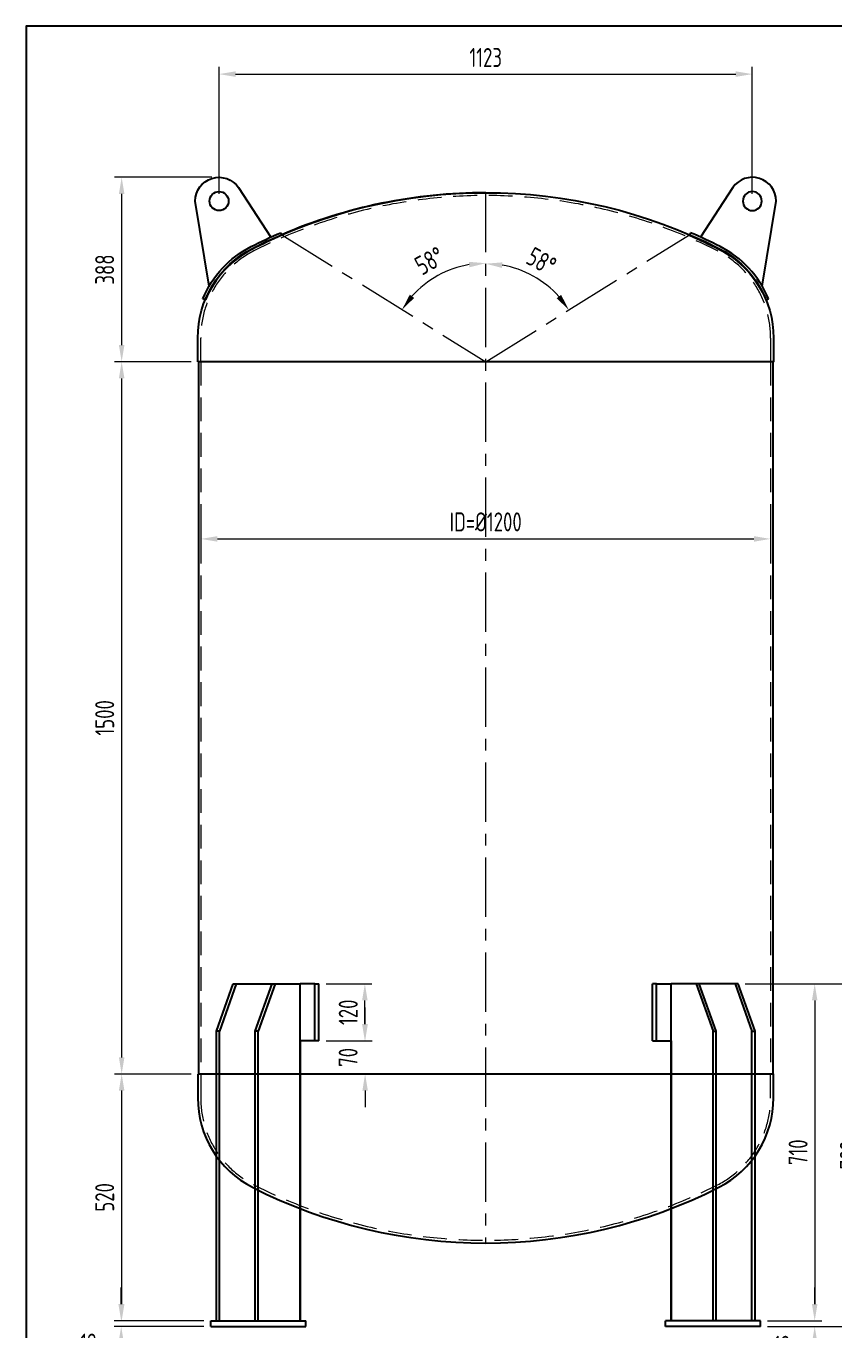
# Model space of a CAD drawing. Header units: millimetres. Extents: x -46397 to 283259, y -8690 to 23983.
# Drawn here: x 109422 to 111125, y 145 to 2893 of the extents above; entities that cross this region are included whole.
import ezdxf

# ---------------------------------------------------------------- set-up
doc = ezdxf.new("R2010")
doc.units = ezdxf.units.MM
doc.linetypes.add('CENTER', pattern=[2, 1.25, -0.25, 0.25, -0.25])
doc.linetypes.add('HIDDENX2', pattern=[0.75, 0.5, -0.25])
doc.layers.get('Defpoints').update_dxf_attribs({"lineweight": 0})
for name, color, linetype, lineweight in [('Dtext', 255, 'Continuous', 20), ('DUONGCHINH', 7, 'Continuous', 25), ('DUONGTAM', 1, 'CENTER', 0), ('PHANTOM 2', 8, 'Continuous', 0)]:
    doc.layers.add(name, color=color, linetype=linetype, lineweight=lineweight)
doc.styles.add('Chu va so', font='arial.ttf')
doc.styles.add('GHI CHÚ 1', font='isocp_IV25.ttf', dxfattribs={"width": 0.8})
doc.styles.add('TCVN', font='arial.ttf')
doc.dimstyles.new('1-30SCALE', dxfattribs={"dimtxt": 75, "dimasz": 75, "dimexe": 37.5, "dimexo": 30, "dimgap": 30, "dimtad": 1, "dimtoh": 1, "dimdec": 0, "dimdsep": 46, "dimtxsty": 'GHI CHÚ 1', "dimcen": 0.09, "dimclrd": 256, "dimclre": 256, "dimclrt": 2, "dimadec": 0, "dimazin": 0, "dimtfac": 1, "dimtdec": 0, "dimtofl": 0, "dimtmove": 0, "dimatfit": 3, "dimfxl": 1, "dimlwd": 0, "dimlwe": 0, "dimarcsym": 0})
doc.dimstyles.new('1-30SCALE$2', dxfattribs={"dimtxt": 75, "dimasz": 75, "dimexe": 37.5, "dimexo": 30, "dimgap": 30, "dimtad": 1, "dimtoh": 1, "dimdec": 0, "dimdsep": 46, "dimtxsty": 'GHI CHÚ 1', "dimcen": 0.09, "dimclrd": 256, "dimclre": 256, "dimclrt": 2, "dimadec": 0, "dimazin": 0, "dimtfac": 1, "dimtdec": 0, "dimtofl": 0, "dimtmove": 0, "dimatfit": 3, "dimfxl": 1, "dimlwd": 0, "dimlwe": 0, "dimarcsym": 0})

# ---------------------------------------------------------------- blocks, each defined once
blk = doc.blocks.new('A$C38c89247')
at = {"layer": 'DUONGCHINH', "color": 6, "extrusion": (2.28848e-17, 1, 0)}
for p, q in [((-518.1, 2321.4), (-450.3, 2217)), ((522.8, 2321.4), (455, 2217)), ((-580.1, 2113.7), (-609.2, 2293)), ((584.7, 2113.7), (613.9, 2293)), ((-429, 2226.4), (-426.6, 2220.9)), ((433.7, 2226.4), (431.3, 2220.9)), ((-587.6, 2085.1), (-593.2, 2087.4)), ((592.3, 2085.1), (597.9, 2087.4))]:
    blk.add_line(p, q, dxfattribs=at)
at = {"layer": 'DUONGCHINH', "color": 6}
blk.add_circle((-559.2, 2293), 20, dxfattribs=at)
at = {"layer": 'DUONGCHINH', "color": 6, "extrusion": (0, 0, -1)}
blk.add_circle((-563.9, 2293), 20, dxfattribs=at)
for centre, radius, start, end in [((559.2, 2293), 50, 0, 145.339), ((-2.3, 1223.2), 1092, 63.1244, 66.7346), ((-2.3, 1223.2), 1086, 113.2654, 116.8756), ((393.7, 2004.6), 216, 22.5249, 63.1244), ((-398.3, 2004.6), 210, 116.8756, 157.4751)]:
    blk.add_arc(centre, radius, start, end, dxfattribs=at)
at = {"layer": 'DUONGCHINH', "color": 6}
for centre, radius, start, end in [((563.9, 2293), 50, 0, 145.339), ((2.3, 1223.2), 1092, 63.1244, 66.7346), ((2.3, 1223.2), 1086, 113.2654, 116.8756), ((-393.7, 2004.6), 210, 116.8756, 157.4751), ((398.3, 2004.6), 216, 22.5249, 63.1244)]:
    blk.add_arc(centre, radius, start, end, dxfattribs=at)
blk = doc.blocks.new('A$C84ccd93c')
at = {"color": 3, "linetype": 'HIDDENX2', "lineweight": 0, "ltscale": 100, "extrusion": (6.89019e-16, 1, 0)}
for p, q in [((-597.7, 1954.6), (-597.7, 454.6)), ((602.3, 1954.6), (602.3, 454.6))]:
    blk.add_line(p, q, dxfattribs=at)
at = {"color": 3, "linetype": 'HIDDENX2', "lineweight": 0, "ltscale": 100}
for points in [[(-597.7, 1954.6), (-597.7, 2004.6, -0.284518), (-486, 2187.9, -0.238987), (490.7, 2187.9, -0.284518), (602.3, 2004.6), (602.3, 1954.6)], [(-597.7, 454.6), (-597.7, 404.6, 0.284518), (-486, 221.3, 0.238987), (490.7, 221.3, 0.284518), (602.3, 404.6), (602.3, 454.6)]]:
    blk.add_lwpolyline(points, format="xyb", dxfattribs=at)
at = {"layer": 'DUONGCHINH', "color": 2, "ltscale": 10, "extrusion": (6.89019e-16, 1, 0)}
for p, q in [((607.3, 1954.6), (-602.7, 1954.6)), ((-602.7, 1954.6), (-602.7, 454.6)), ((607.3, 1954.6), (607.3, 454.6)), ((607.3, 454.6), (-602.7, 454.6))]:
    blk.add_line(p, q, dxfattribs=at)
at = {"layer": 'DUONGCHINH', "color": 2, "ltscale": 10}
for points in [[(-603.7, 1954.6), (-603.7, 2004.6, -0.28449), (-488.7, 2193.3, -0.238987), (493.4, 2193.3, -0.28449), (608.3, 2004.6), (608.3, 1954.6)], [(-603.7, 454.6), (-603.7, 404.6, 0.28449), (-488.7, 216, 0.238987), (493.4, 216, 0.28449), (608.3, 404.6), (608.3, 454.6)]]:
    blk.add_lwpolyline(points, format="xyb", close=True, dxfattribs=at)
at = {"layer": 'DUONGTAM', "ltscale": 100}
blk.add_line((2.3, 2310.6), (2.3, 98.6), dxfattribs=at)
blk = doc.blocks.new('sd2-5')
at = {"layer": 'DUONGCHINH', "ltscale": 10, "extrusion": (6.89019e-16, 1, 0)}
for p, q in [((-188.1, 621.6), (-152.7, 721.6)), ((-146.4, 721.6), (-181.7, 621.6)), ((-152.7, 721.6), (-146.7, 721.6)), ((-146.7, 721.6), (-145.8, 721.6)), ((-145.8, 721.6), (-134.5, 721.6)), ((-134.5, 721.6), (-71, 721.6)), ((-106.1, 621.6), (-70.7, 721.6)), ((-64.4, 721.6), (-99.7, 621.6)), ((-71, 721.6), (-64.6, 721.6)), ((-64.6, 721.6), (-11.6, 721.6)), ((19.3, 721.6), (-11.6, 721.6)), ((-11.3, 12), (-11.3, 721.6)), ((19.3, 721.6), (27.9, 721.6)), ((19.3, 601.6), (19.3, 721.6)), ((27.9, 601.6), (27.9, 721.6)), ((-188.1, 12), (-188.1, 621.6)), ((-181.7, 621.6), (-188.1, 621.6)), ((-181.7, 12), (-181.7, 621.6)), ((-106.1, 12), (-106.1, 621.6)), ((-99.7, 621.6), (-106.1, 621.6)), ((-99.7, 12), (-99.7, 621.6)), ((19.3, 601.6), (-11.6, 601.6)), ((-11.3, 601.6), (-11.3, 12)), ((27.9, 601.6), (19.3, 601.6)), ((-199.7, 12), (0, 12)), ((-199.7, 0), (-199.7, 12)), ((-199.7, 0), (0, 0)), ((0, 12), (0.3, 12)), ((0, 0), (0.3, 0)), ((0.3, 0), (0.3, 12))]:
    blk.add_line(p, q, dxfattribs=at)
blk = doc.blocks.new('*D436')
at = {"layer": 'Defpoints', "color": 0, "transparency": 16777216}
for p in [(110389.4, 2542.1, -1.5), (109959.9, 2453.6, -1.5), (110320.6, 2381.9), (110389.4, 2186.1, -1.5), (110389.4, 330.1, -1.5)]:
    blk.add_point(p, dxfattribs=at)
at = {"layer": 'PHANTOM 2', "linetype": 'Continuous', "lineweight": 0, "transparency": 16777216}
blk.add_arc((110389.4, 2186.1), 207.5, 99.6748, 138.4091, dxfattribs=at)
at = {"layer": 'PHANTOM 2', "transparency": 16777216}
for points in [[(110354, 2396.5), (110355, 2384.9), (110389.4, 2393.6)], [(110238.8, 2320.4), (110229.5, 2327.3), (110213.2, 2295.8)]]:
    blk.add_solid(points, dxfattribs=at)
at = {"layer": 'PHANTOM 2', "color": 2, "transparency": 16777216, "insert": (110271.3, 2398.8), "char_height": 40, "attachment_point": 5, "rotation": 29.042, "style": 'GHI CHÚ 1'}
blk.add_mtext('58°', dxfattribs=at)
blk = doc.blocks.new('*D437')
at = {"layer": 'Defpoints', "color": 0, "transparency": 16777216}
for p in [(110389.4, 2542.1, -1.5), (110818.8, 2453.6, -1.5), (110518.5, 2347.1), (110389.4, 2186.1, -1.5), (110389.4, 330.1, -1.5)]:
    blk.add_point(p, dxfattribs=at)
at = {"layer": 'PHANTOM 2', "linetype": 'Continuous', "lineweight": 0, "transparency": 16777216}
blk.add_arc((110389.4, 2186.1), 206.4, 41.6428, 80.2733, dxfattribs=at)
at = {"layer": 'PHANTOM 2', "transparency": 16777216}
for points in [[(110423.7, 2383.7), (110424.7, 2395.4), (110389.4, 2392.5)], [(110548.3, 2326.8), (110538.9, 2319.8), (110564.6, 2295.2)]]:
    blk.add_solid(points, dxfattribs=at)
at = {"layer": 'PHANTOM 2', "color": 2, "transparency": 16777216, "insert": (110506.9, 2397.8), "char_height": 40, "attachment_point": 5, "rotation": 330.958, "style": 'GHI CHÚ 1'}
blk.add_mtext('58°', dxfattribs=at)
blk = doc.blocks.new('*D439')
at = {"layer": 'Defpoints', "color": 0, "transparency": 16777216}
for p in [(110950.9, 2791.8), (109827.8, 2524.5, -1.5), (110950.9, 2524.5, -1.5)]:
    blk.add_point(p, dxfattribs=at)
at = {"layer": 'PHANTOM 2', "linetype": 'Continuous', "lineweight": 0, "transparency": 16777216}
for p, q in [((109827.8, 2539.5), (109827.8, 2806.8)), ((110950.9, 2539.5), (110950.9, 2806.8)), ((109862.8, 2791.8), (110915.9, 2791.8))]:
    blk.add_line(p, q, dxfattribs=at)
at = {"layer": 'PHANTOM 2', "transparency": 16777216}
for points in [[(109862.8, 2797.7), (109862.8, 2786), (109827.8, 2791.8)], [(110915.9, 2797.7), (110915.9, 2786), (110950.9, 2791.8)]]:
    blk.add_solid(points, dxfattribs=at)
at = {"layer": 'PHANTOM 2', "color": 2, "transparency": 16777216, "insert": (110389.4, 2826.8), "char_height": 40, "attachment_point": 5, "style": 'GHI CHÚ 1'}
blk.add_mtext('1123', dxfattribs=at)
blk = doc.blocks.new('*D440')
at = {"layer": 'Defpoints', "color": 0, "transparency": 16777216}
for p in [(109621.8, 166.5), (109810.5, 166.5, -1.5), (109810.5, 154.5, -1.5)]:
    blk.add_point(p, dxfattribs=at)
at = {"layer": 'PHANTOM 2', "linetype": 'Continuous', "lineweight": 0, "transparency": 16777216}
for p, q in [((109621.8, 201.5), (109621.8, 236.5)), ((109795.5, 166.5), (109606.8, 166.5)), ((109795.5, 154.5), (109606.8, 154.5)), ((109621.8, 119.5), (109621.8, 84.5)), ((109518.4, 84.5), (109621.8, 84.5))]:
    blk.add_line(p, q, dxfattribs=at)
at = {"layer": 'PHANTOM 2', "transparency": 16777216}
for points in [[(109615.9, 201.5), (109627.6, 201.5), (109621.8, 166.5)], [(109615.9, 119.5), (109627.6, 119.5), (109621.8, 154.5)]]:
    blk.add_solid(points, dxfattribs=at)
at = {"layer": 'PHANTOM 2', "color": 2, "transparency": 16777216, "insert": (109552.6, 119.5), "char_height": 40, "attachment_point": 5, "style": 'GHI CHÚ 1'}
blk.add_mtext('12', dxfattribs=at)
blk = doc.blocks.new('*D441')
at = {"layer": 'Defpoints', "color": 0, "transparency": 16777216}
for p in [(109622.8, 686.1), (109784.4, 686.1, -1.5), (109810.5, 166.5, -1.5)]:
    blk.add_point(p, dxfattribs=at)
at = {"layer": 'PHANTOM 2', "linetype": 'Continuous', "lineweight": 0, "transparency": 16777216}
for p, q in [((109769.4, 686.1), (109607.8, 686.1)), ((109622.8, 201.5), (109622.8, 651.1)), ((109795.5, 166.5), (109607.8, 166.5))]:
    blk.add_line(p, q, dxfattribs=at)
at = {"layer": 'PHANTOM 2', "transparency": 16777216}
for points in [[(109616.9, 651.1), (109628.6, 651.1), (109622.8, 686.1)], [(109616.9, 201.5), (109628.6, 201.5), (109622.8, 166.5)]]:
    blk.add_solid(points, dxfattribs=at)
at = {"layer": 'PHANTOM 2', "color": 2, "transparency": 16777216, "insert": (109587, 426.3), "char_height": 40, "attachment_point": 5, "rotation": 90, "style": 'GHI CHÚ 1'}
blk.add_mtext('520', dxfattribs=at)
blk = doc.blocks.new('*D442')
at = {"layer": 'Defpoints', "color": 0, "transparency": 16777216}
for p in [(109622.8, 2186.1), (109784.4, 2186.1, -1.5), (109784.4, 686.1, -1.5)]:
    blk.add_point(p, dxfattribs=at)
at = {"layer": 'PHANTOM 2', "linetype": 'Continuous', "lineweight": 0, "transparency": 16777216}
for p, q in [((109769.4, 2186.1), (109607.8, 2186.1)), ((109622.8, 721.1), (109622.8, 2151.1)), ((109769.4, 686.1), (109607.8, 686.1))]:
    blk.add_line(p, q, dxfattribs=at)
at = {"layer": 'PHANTOM 2', "transparency": 16777216}
for points in [[(109616.9, 2151.1), (109628.6, 2151.1), (109622.8, 2186.1)], [(109616.9, 721.1), (109628.6, 721.1), (109622.8, 686.1)]]:
    blk.add_solid(points, dxfattribs=at)
at = {"layer": 'PHANTOM 2', "color": 2, "transparency": 16777216, "insert": (109587, 1436.1), "char_height": 40, "attachment_point": 5, "rotation": 90, "style": 'GHI CHÚ 1'}
blk.add_mtext('1500', dxfattribs=at)
blk = doc.blocks.new('*D443')
at = {"layer": 'Defpoints', "color": 0, "transparency": 16777216}
for p in [(109622.8, 2574.5), (109827.8, 2574.5, -1.5), (109784.4, 2186.1, -1.5)]:
    blk.add_point(p, dxfattribs=at)
at = {"layer": 'PHANTOM 2', "linetype": 'Continuous', "lineweight": 0, "transparency": 16777216}
for p, q in [((109812.8, 2574.5), (109607.8, 2574.5)), ((109622.8, 2221.1), (109622.8, 2539.5)), ((109769.4, 2186.1), (109607.8, 2186.1))]:
    blk.add_line(p, q, dxfattribs=at)
at = {"layer": 'PHANTOM 2', "transparency": 16777216}
for points in [[(109616.9, 2539.5), (109628.6, 2539.5), (109622.8, 2574.5)], [(109616.9, 2221.1), (109628.6, 2221.1), (109622.8, 2186.1)]]:
    blk.add_solid(points, dxfattribs=at)
at = {"layer": 'PHANTOM 2', "color": 2, "transparency": 16777216, "insert": (109587, 2380.3), "char_height": 40, "attachment_point": 5, "rotation": 90, "style": 'GHI CHÚ 1'}
blk.add_mtext('388', dxfattribs=at)
blk = doc.blocks.new('*D444')
at = {"layer": 'Defpoints', "color": 0, "transparency": 16777216}
for p in [(110038.2, 756.1, -1.5), (110135.5, 756.1), (110039.9, 686.1, -1.5)]:
    blk.add_point(p, dxfattribs=at)
at = {"layer": 'PHANTOM 2', "linetype": 'Continuous', "lineweight": 0, "transparency": 16777216}
for p, q in [((110135.5, 791.1), (110135.5, 826.1)), ((110053.2, 756.1), (110150.5, 756.1)), ((110054.9, 686.1), (110150.5, 686.1)), ((110135.5, 651.1), (110135.5, 616.1))]:
    blk.add_line(p, q, dxfattribs=at)
at = {"layer": 'PHANTOM 2', "transparency": 16777216}
for points in [[(110129.7, 791.1), (110141.3, 791.1), (110135.5, 756.1)], [(110129.7, 651.1), (110141.3, 651.1), (110135.5, 686.1)]]:
    blk.add_solid(points, dxfattribs=at)
at = {"layer": 'PHANTOM 2', "color": 2, "transparency": 16777216, "insert": (110099.7, 721.1), "char_height": 40, "attachment_point": 5, "rotation": 90, "style": 'GHI CHÚ 1'}
blk.add_mtext('70', dxfattribs=at)
blk = doc.blocks.new('*D445')
at = {"layer": 'Defpoints', "color": 0, "transparency": 16777216}
for p in [(109789.4, 1896.2, -1.5), (110989.4, 1896.2, -1.5), (110989.4, 1813)]:
    blk.add_point(p, dxfattribs=at)
at = {"layer": 'PHANTOM 2', "linetype": 'Continuous', "lineweight": 0, "transparency": 16777216}
for p, q in [((109789.4, 1881.2), (109789.4, 1798)), ((110989.4, 1881.2), (110989.4, 1798)), ((109824.4, 1813), (110954.4, 1813))]:
    blk.add_line(p, q, dxfattribs=at)
at = {"layer": 'PHANTOM 2', "transparency": 16777216}
for points in [[(109824.4, 1818.8), (109824.4, 1807.1), (109789.4, 1813)], [(110954.4, 1818.8), (110954.4, 1807.1), (110989.4, 1813)]]:
    blk.add_solid(points, dxfattribs=at)
at = {"layer": 'PHANTOM 2', "color": 2, "transparency": 16777216, "insert": (110389.4, 1848.8), "char_height": 40, "attachment_point": 5, "style": 'GHI CHÚ 1'}
blk.add_mtext('ID=%%C1200', dxfattribs=at)
blk = doc.blocks.new('*D469')
at = {"layer": 'Defpoints', "color": 0, "transparency": 16777216}
for p in [(110038.2, 876.1, -1.5), (110134.9, 876.1), (110038.2, 756.1, -1.5)]:
    blk.add_point(p, dxfattribs=at)
at = {"layer": 'PHANTOM 2', "linetype": 'Continuous', "lineweight": 0, "transparency": 16777216}
for p, q in [((110053.2, 876.1), (110149.9, 876.1)), ((110134.9, 791.1), (110134.9, 841.1)), ((110053.2, 756.1), (110149.9, 756.1))]:
    blk.add_line(p, q, dxfattribs=at)
at = {"layer": 'PHANTOM 2', "transparency": 16777216}
for points in [[(110129.1, 841.1), (110140.8, 841.1), (110134.9, 876.1)], [(110129.1, 791.1), (110140.8, 791.1), (110134.9, 756.1)]]:
    blk.add_solid(points, dxfattribs=at)
at = {"layer": 'PHANTOM 2', "color": 2, "transparency": 16777216, "insert": (110099.9, 816.1), "char_height": 40, "attachment_point": 5, "rotation": 90, "style": 'GHI CHÚ 1'}
blk.add_mtext('120', dxfattribs=at)
blk = doc.blocks.new('*D470')
at = {"layer": 'Defpoints', "color": 0, "transparency": 16777216}
for p in [(110921.2, 876.1, -1.5), (110968.2, 166.5, -1.5), (111082.3, 166.5)]:
    blk.add_point(p, dxfattribs=at)
at = {"layer": 'PHANTOM 2', "linetype": 'Continuous', "lineweight": 0, "transparency": 16777216}
for p, q in [((110936.2, 876.1), (111097.3, 876.1)), ((111082.3, 841.1), (111082.3, 201.5)), ((110983.2, 166.5), (111097.3, 166.5))]:
    blk.add_line(p, q, dxfattribs=at)
at = {"layer": 'PHANTOM 2', "transparency": 16777216}
for points in [[(111076.4, 841.1), (111088.1, 841.1), (111082.3, 876.1)], [(111076.4, 201.5), (111088.1, 201.5), (111082.3, 166.5)]]:
    blk.add_solid(points, dxfattribs=at)
at = {"layer": 'PHANTOM 2', "color": 2, "transparency": 16777216, "insert": (111047.3, 521.3), "char_height": 40, "attachment_point": 5, "rotation": 90, "style": 'GHI CHÚ 1'}
blk.add_mtext('710', dxfattribs=at)
blk = doc.blocks.new('*D471')
at = {"layer": 'Defpoints', "color": 0, "transparency": 16777216}
for p in [(110968.2, 166.5, -1.5), (110968.2, 154.5, -1.5), (111082.3, 154.5)]:
    blk.add_point(p, dxfattribs=at)
at = {"layer": 'PHANTOM 2', "linetype": 'Continuous', "lineweight": 0, "transparency": 16777216}
for p, q in [((111082.3, 201.5), (111082.3, 236.5)), ((110983.2, 166.5), (111097.3, 166.5)), ((110983.2, 154.5), (111097.3, 154.5)), ((111082.3, 119.5), (111082.3, 84.5)), ((111082.3, 79.9), (111082.3, 84.5)), ((110978.8, 79.9), (111082.3, 79.9))]:
    blk.add_line(p, q, dxfattribs=at)
at = {"layer": 'PHANTOM 2', "transparency": 16777216}
for points in [[(111076.4, 201.5), (111088.1, 201.5), (111082.3, 166.5)], [(111076.4, 119.5), (111088.1, 119.5), (111082.3, 154.5)]]:
    blk.add_solid(points, dxfattribs=at)
at = {"layer": 'PHANTOM 2', "color": 2, "transparency": 16777216, "insert": (111013.1, 114.9), "char_height": 40, "attachment_point": 5, "style": 'GHI CHÚ 1'}
blk.add_mtext('12', dxfattribs=at)
blk = doc.blocks.new('*D472')
at = {"layer": 'Defpoints', "color": 0, "transparency": 16777216}
for p in [(110921.2, 876.1, -1.5), (111190.3, 876.1), (110968.2, 154.5, -1.5)]:
    blk.add_point(p, dxfattribs=at)
at = {"layer": 'PHANTOM 2', "linetype": 'Continuous', "lineweight": 0, "transparency": 16777216}
for p, q in [((110936.2, 876.1), (111205.3, 876.1)), ((111190.3, 189.5), (111190.3, 841.1)), ((110983.2, 154.5), (111205.3, 154.5))]:
    blk.add_line(p, q, dxfattribs=at)
at = {"layer": 'PHANTOM 2', "transparency": 16777216}
for points in [[(111184.4, 841.1), (111196.1, 841.1), (111190.3, 876.1)], [(111184.4, 189.5), (111196.1, 189.5), (111190.3, 154.5)]]:
    blk.add_solid(points, dxfattribs=at)
at = {"layer": 'PHANTOM 2', "color": 2, "transparency": 16777216, "insert": (111155.3, 515.3), "char_height": 40, "attachment_point": 5, "rotation": 90, "style": 'GHI CHÚ 1'}
blk.add_mtext('722', dxfattribs=at)
blk = doc.blocks.new('*U1822')
at = {"lineweight": 25}
for points in [[(0, 0), (7781, 0), (7781, 5097), (0, 5097)], [(0, 0), (5883.2, 0), (5883.2, 5097), (0, 5097)]]:
    blk.add_lwpolyline(points, close=True, dxfattribs=at)
at = {"layer": 'Dtext', "ltscale": 0.1}
for tag, p, height, style in [('REV_3', (5933.4, 1914.4), 33.9, 'TCVN'), ('FOR_APPROVAL3', (6272.3, 1912.1, -0.3), 40.7, 'TCVN'), ('REV_2', (5933.4, 1787.9), 33.9, 'TCVN'), ('FOR_APPROVAL2', (6272.3, 1785.5, -0.3), 40.7, 'TCVN'), ('REV_1', (5933.4, 1661.4), 33.9, 'TCVN'), ('FOR_APPROVAL1', (6272.3, 1659, -0.3), 40.7, 'TCVN'), ('NGUOI_VE', (6633.4, 1533.1, -0.3), 40.7, 'TCVN'), ('NGUOI_KIEM_2', (6992.7, 1533.1, -0.3), 40.7, 'TCVN'), ('NGUOI_DUYET', (7426.8, 1533.1, -0.3), 40.7, 'TCVN'), ('REV_0', (5933.4, 1534.9), 33.9, 'TCVN'), ('1.1_A4', (7448.6, 77.2, -0.3), 40.7, 'Chu va so'), ('A4_A4', (7583.9, 77.2, -0.3), 40.7, 'Chu va so'), ('REV.', (7695.4, 77.2, -0.3), 40.7, 'Chu va so')]:
    blk.add_attdef(tag, p, '', height=height, dxfattribs=dict(at, style=style))
for tag, p, height, style, width in [('NGAY_REV03', (6019.2, 1912.1, -0.3), 35.2, 'TCVN', 0.95), ('NGAY_REV02', (6019.2, 1785.5, -0.3), 35.2, 'TCVN', 0.95), ('NGAY_REV01', (6019.2, 1659, -0.3), 35.2, 'TCVN', 0.95), ('NGAY_REV0', (6019.2, 1532.5, -0.3), 35.2, 'TCVN', 0.95), ('DWD.NO', (6016.1, 33, -0.3), 54.2, 'Chu va so', 0.85)]:
    blk.add_attdef(tag, p, '', height=height, dxfattribs=dict(at, style=style, width=width))
at = {"layer": 'Dtext', "lineweight": 25, "ltscale": 0.1, "style": 'Chu va so'}
for tag, p, height in [('PROJECT_CODE', (6408, 637.1), 81.3), ('TITLE1', (6055.8, 485.9, -0.3), 54.2), ('TITLE2', (6055.8, 358.4, -0.3), 54.2), ('TITLE3', (6055.8, 231.9, -0.3), 54.2)]:
    blk.add_attdef(tag, p, '', height=height, dxfattribs=at)

msp = doc.modelspace()

# ---------------------------------------------------------------- linework, layer by layer
msp.add_arc((110389.36, 1456.11, -1.5), 1086, 90, 113.29454)
at = {"layer": 'DUONGTAM', "ltscale": 100}
for p, q in [((109959.9, 2453.58, -1.5), (110389.36, 2186.1, -1.5)), ((110389.36, 2186.1, -1.5), (110818.83, 2453.58, -1.5))]:
    msp.add_line(p, q, dxfattribs=at)

# ---------------------------------------------------------------- block references
for name, p in [('A$C38c89247', (110387.03, 231.48, -1.5)), ('A$C84ccd93c', (110387.03, 231.48, -1.5)), ('sd2-5', (110010.25, 154.48, -1.5))]:
    msp.add_blockref(name, p)
at = {"xscale": -1}
msp.add_blockref('sd2-5', (110768.48, 154.48, -1.5), dxfattribs=at)

# ---------------------------------------------------------------- dimensions: what is measured, and where the dimension line sits
at = {"layer": 'PHANTOM 2'}
dim = msp.add_linear_dim(base=(110950.92, 2791.82), p1=(109827.81, 2524.47, -1.5), p2=(110950.92, 2524.47, -1.5), dimstyle='1-30SCALE', override={"dimtxt": 40, "dimasz": 35, "dimexe": 15, "dimexo": 15, "dimgap": 15, "dimtmove": 1}, dxfattribs=at)
dim.commit()
dim.dimension.update_dxf_attribs({"geometry": '*D439', "text_midpoint": (110389.36, 2826.82)})
for base, p1, p2, picture, middle in [((109622.77, 2574.47), (109784.36, 2186.1, -1.5), (109827.81, 2574.47, -1.5), '*D443', (109586.98, 2380.28)), ((109622.77, 2186.1), (109784.36, 686.1, -1.5), (109784.36, 2186.1, -1.5), '*D442', (109586.98, 1436.1)), ((110134.92, 876.1), (110038.16, 756.1, -1.5), (110038.16, 876.1, -1.5), '*D469', (110099.92, 816.1)), ((111082.25, 166.48), (110921.23, 876.1, -1.5), (110968.2, 166.48, -1.5), '*D470', (111047.25, 521.29)), ((111190.27, 876.1), (110968.2, 154.48, -1.5), (110921.23, 876.1, -1.5), '*D472', (111155.27, 515.29)), ((109622.77, 686.1), (109810.53, 166.48, -1.5), (109784.36, 686.1, -1.5), '*D441', (109586.98, 426.29))]:
    dim = msp.add_linear_dim(base=base, p1=p1, p2=p2, angle=90, dimstyle='1-30SCALE', override={"dimtxt": 40, "dimasz": 35, "dimexe": 15, "dimexo": 15, "dimgap": 15, "dimtmove": 1}, dxfattribs=at)
    dim.commit()
    dim.dimension.update_dxf_attribs({"geometry": picture, "text_midpoint": middle})
for base, line1, line2, picture, middle in [((110320.57, 2381.88), ((110389.36, 2542.11, -1.5), (110389.36, 330.08, -1.5)), ((109959.9, 2453.58, -1.5), (110389.36, 2186.1, -1.5)), '*D436', (110271.25, 2398.81)), ((110518.49, 2347.14), ((110389.36, 2186.1, -1.5), (110818.83, 2453.58, -1.5)), ((110389.36, 2542.11, -1.5), (110389.36, 330.08, -1.5)), '*D437', (110506.94, 2397.85))]:
    dim = msp.add_angular_dim_2l(base=base, line1=line1, line2=line2, dimstyle='1-30SCALE$2', override={"dimtxt": 40, "dimasz": 35, "dimexe": 15, "dimexo": 15, "dimgap": 15, "dimtmove": 1}, dxfattribs=at)
    dim.commit()
    dim.dimension.update_dxf_attribs({"geometry": picture, "text_midpoint": middle})
dim = msp.add_linear_dim(base=(110989.36, 1812.98), p1=(109789.36, 1896.16, -1.5), p2=(110989.36, 1896.16, -1.5), text='ID=%%C<>', dimstyle='1-30SCALE', override={"dimtxt": 40, "dimasz": 35, "dimexe": 15, "dimexo": 15, "dimgap": 15, "dimpost": '', "dimtmove": 1}, dxfattribs=at)
dim.commit()
dim.dimension.update_dxf_attribs({"geometry": '*D445', "text_midpoint": (110389.36, 1848.76)})
for base, p1, p2, picture, middle in [((110135.5, 756.1), (110039.89, 686.1, -1.5), (110038.16, 756.1, -1.5), '*D444', (110135.5, 721.1)), ((109621.77, 166.48), (109810.53, 154.48, -1.5), (109810.53, 166.48, -1.5), '*D440', (109597.13, 95.74)), ((111082.25, 154.48), (110968.2, 166.48, -1.5), (110968.2, 154.48, -1.5), '*D471', (111054.47, 79.88))]:
    dim = msp.add_linear_dim(base=base, p1=p1, p2=p2, angle=90, dimstyle='1-30SCALE', override={"dimtxt": 40, "dimasz": 35, "dimexe": 15, "dimexo": 15, "dimgap": 15, "dimtmove": 1}, dxfattribs=at)
    dim.commit()
    dim.dimension.update_dxf_attribs({"geometry": picture, "text_midpoint": middle, "dimtype": 160})

# ---------------------------------------------------------------- next in the draw order: block references
at = {"xscale": 0.9084576280678549, "yscale": 0.9084576280678549, "zscale": 0.9084576280678549}
msp.add_blockref('*U1822', (109421.51, -1737.47), dxfattribs=at)

doc.saveas('drawing.dxf')
